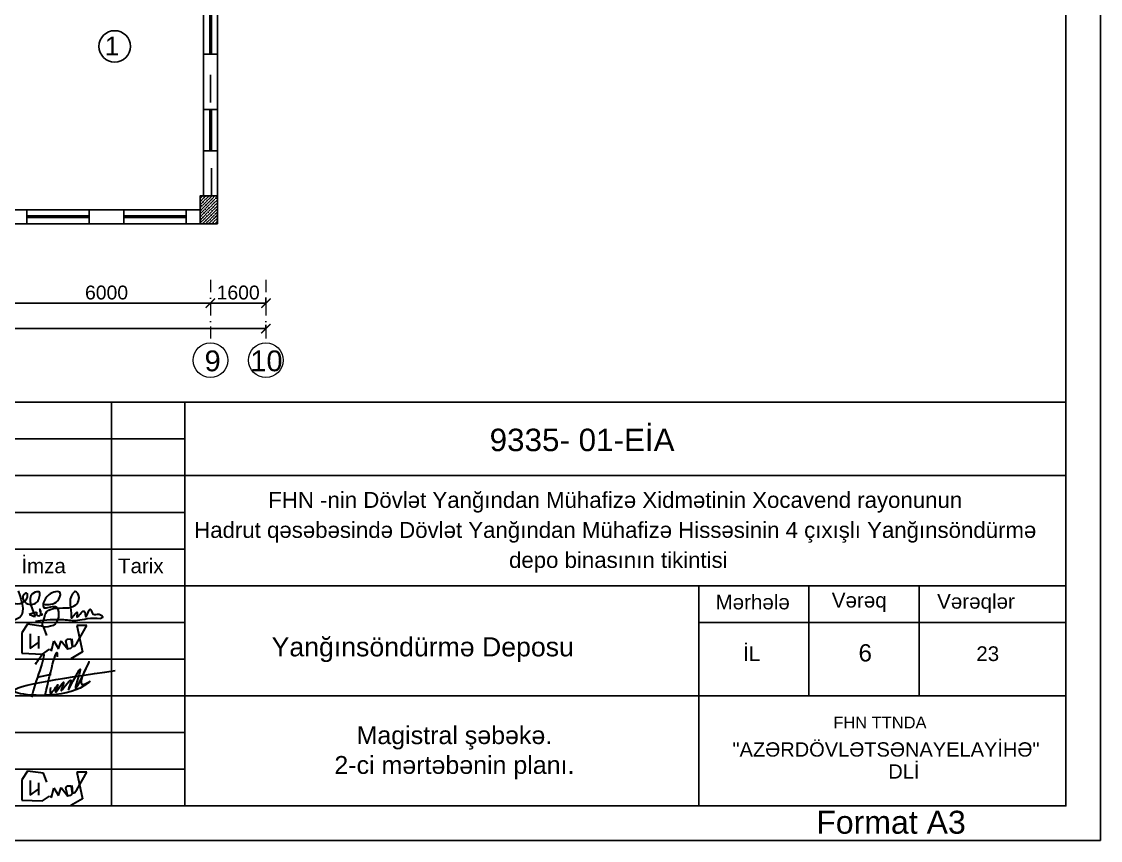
# Model space of a CAD drawing. Header units: millimetres. Extents: x 42452 to 2852333, y -419346 to 834876.
# Drawn here: x 2643772 to 2674929, y 629850 to 653499 of the extents above; entities that cross this region are included whole.
import ezdxf

# ---------------------------------------------------------------- set-up
doc = ezdxf.new("R2010")
doc.units = ezdxf.units.MM
doc.linetypes.add('DUZ', pattern=[0])
doc.linetypes.add('Штрихпунктирная', pattern=[670.277762, 352.777767, -176.388884, 0, -141.111112])
for name, color, linetype, lineweight in [('0_memar', 250, 'Continuous', 20), ('0_Ном._пера__1', 7, 'Continuous', 15), ('c_dv_l x_tti-25_Ном._пера__21_Ном._пера__21', 7, 'Continuous', 30), ('memar', 7, 'Continuous', 25), ('перегородка', 130, 'Continuous', 20), ('перегородка_Ном._пера__1', 7, 'Continuous', 15)]:
    doc.layers.add(name, color=color, linetype=linetype, lineweight=lineweight)
for name, color, linetype in [('Kunc shtampi', 7, 'Continuous'), ('polygon', 5, 'Continuous'), ('размер', 7, 'Continuous')]:
    doc.layers.add(name, color=color, linetype=linetype)
doc.styles.add('Arial', font='arial.ttf', dxfattribs={"height": 200})
doc.styles.add('ARİAL', font='arial.ttf')
doc.styles.get("Standard").update_dxf_attribs({"font": 'arial.ttf'})
doc.styles.add('СГЕНЕРИР_СТИЛЬ_1', font='arial.ttf')
doc.styles.add('СГЕНЕРИР_СТИЛЬ_2', font='')
doc.styles.get('СГЕНЕРИР_СТИЛЬ_2').set_extended_font_data('Arial Unicode MS Кириллический')
doc.dimstyles.new('razmeri a-g', dxfattribs={"dimtxt": 400, "dimasz": 270, "dimexe": 1.25, "dimexo": 0.625, "dimgap": 100, "dimtad": 1, "dimdec": 0, "dimtxsty": 'Standard', "dimblk": 'ARCHTICK', "dimcen": 2.5, "dimadec": 0, "dimazin": 0, "dimtfac": 1, "dimtdec": 0, "dimtmove": 0, "dimatfit": 3, "dimfxl": 1, "dimarcsym": 0})

# ---------------------------------------------------------------- blocks, each defined once
blk = doc.blocks.new('55')
at = {"color": 5, "lineweight": 30}
for points, knots in [([(6807568, -690913), (6807734, -690192), (6807904, -689458), (6807900, -689847), (6807900, -689854)], [0, 0, 0, 0, 1128.718966, 1148.710053, 1148.710053, 1148.710053, 1148.710053]), ([(6807301, -690054), (6807380, -689939), (6807723, -689440), (6807293, -690552), (6807199, -690927), (6807191, -690959)], [0, 0, 0, 0, 328.564954, 1432.648132, 1536.641492, 1536.641492, 1536.641492, 1536.641492]), ([(6808805, -690524), (6808750, -690568), (6808216, -691003), (6805386, -690836), (6807954, -690456), (6809491, -690228)], [0, 0, 0, 0, 215.465341, 2087.683537, 4876.118481, 4876.118481, 4876.118481, 4876.118481]), ([(6807716, -690698), (6807705, -690775), (6807675, -691004), (6808017, -690413), (6807740, -691044), (6808200, -690308), (6807872, -691036), (6808390, -690235), (6808050, -691132), (6808747, -689639), (6808148, -691347), (6809105, -689320), (6808364, -690768), (6808709, -690576), (6808805, -690524)], [0, 0, 0, 0, 159.15263, 467.604708, 669.340869, 1011.806253, 1243.637014, 1628.4018, 1881.82877, 2512.198919, 3044.065726, 3849.863763, 4495.087992, 4740.981721, 4740.981721, 4740.981721, 4740.981721]), ([(6807358, -690408), (6807470, -690386), (6807596, -690361), (6807720, -690330), (6807732, -690327)], [0, 0, 0, 0, 344.502291, 383.366548, 383.366548, 383.366548, 383.366548])]:
    blk.add_open_spline(points, degree=3, knots=knots, dxfattribs=at)
blk = doc.blocks.new('20')
at = {"color": 7, "lineweight": 25}
for p, q in [((15101137, -7396449), (15122448, -7396449)), ((15101137, -7402785), (15122448, -7402785))]:
    blk.add_line(p, q, dxfattribs=at)
at = {"layer": 'Kunc shtampi', "ltscale": 0.1}
blk.add_line((15122450, -7402785), (15122450, -7396438), dxfattribs=at)
at = {"layer": 'polygon', "color": 7, "linetype": 'DUZ', "lineweight": 25}
for p, q in [((15118416, -7401057), (15118416, -7399329)), ((15120144, -7401057), (15120144, -7399329)), ((15122448, -7399905), (15116691, -7399905))]:
    blk.add_line(p, q, dxfattribs=at)
at = {"layer": 'перегородка', "color": 5, "lineweight": 30}
for p, q in [((15106152, -7399933), (15106063, -7400069)), ((15106401, -7399969), (15106152, -7399933)), ((15106454, -7400110), (15106401, -7399969)), ((15107086, -7399953), (15106925, -7399953)), ((15106925, -7399953), (15107015, -7400368)), ((15106927, -7400230), (15107086, -7399953)), ((15106063, -7400069), (15106062, -7400388)), ((15106192, -7400084), (15106192, -7400313)), ((15106192, -7400084), (15106192, -7400313)), ((15106323, -7400119), (15106323, -7400313)), ((15106192, -7400313), (15106323, -7400219)), ((15106388, -7400401), (15106498, -7400325)), ((15106498, -7400325), (15106531, -7400351)), ((15106531, -7400351), (15106567, -7400195)), ((15106567, -7400195), (15106637, -7400317)), ((15106637, -7400317), (15106683, -7400192)), ((15106683, -7400192), (15106784, -7400326)), ((15106749, -7400198), (15106768, -7400171)), ((15106749, -7400198), (15106780, -7400321)), ((15106830, -7400168), (15106768, -7400171)), ((15106780, -7400321), (15106832, -7400311)), ((15106830, -7400168), (15106850, -7400225)), ((15106832, -7400311), (15106856, -7400282)), ((15106850, -7400225), (15106850, -7400162)), ((15106850, -7400162), (15106856, -7400282)), ((15106856, -7400282), (15106850, -7400225)), ((15106856, -7400282), (15106889, -7400275)), ((15106889, -7400275), (15106927, -7400230)), ((15106062, -7400388), (15106388, -7400401)), ((15107015, -7400368), (15106834, -7400474)), ((15106152, -7402237), (15106063, -7402373)), ((15106401, -7402273), (15106152, -7402237)), ((15106454, -7402414), (15106401, -7402273)), ((15107086, -7402257), (15106925, -7402257)), ((15106925, -7402257), (15107015, -7402672)), ((15106927, -7402534), (15107086, -7402257)), ((15106063, -7402373), (15106062, -7402692)), ((15106192, -7402388), (15106192, -7402617)), ((15106192, -7402388), (15106192, -7402617)), ((15106192, -7402617), (15106323, -7402523)), ((15106323, -7402423), (15106323, -7402617)), ((15106531, -7402655), (15106567, -7402499)), ((15106567, -7402499), (15106637, -7402621)), ((15106637, -7402621), (15106683, -7402496)), ((15106683, -7402496), (15106784, -7402630)), ((15106749, -7402502), (15106768, -7402475)), ((15106749, -7402502), (15106780, -7402625)), ((15106830, -7402472), (15106768, -7402475)), ((15106830, -7402472), (15106850, -7402529)), ((15106850, -7402529), (15106850, -7402466)), ((15106850, -7402466), (15106856, -7402586)), ((15106856, -7402586), (15106850, -7402529)), ((15106062, -7402692), (15106388, -7402705)), ((15106388, -7402705), (15106498, -7402629)), ((15106498, -7402629), (15106531, -7402655)), ((15106780, -7402625), (15106832, -7402615)), ((15106832, -7402615), (15106856, -7402586)), ((15107015, -7402672), (15106834, -7402778)), ((15106856, -7402586), (15106889, -7402579)), ((15106889, -7402579), (15106927, -7402534))]:
    blk.add_line(p, q, dxfattribs=at)
for points, knots in [([(15105854, -7399506), (15105838, -7399500), (15105805, -7399487), (15105847, -7399413), (15105905, -7399491), (15105849, -7399623), (15106153, -7399643), (15106162, -7399419), (15106042, -7399495), (15106143, -7399660), (15106310, -7399603), (15106340, -7399510), (15106359, -7399413), (15106122, -7399448), (15106203, -7399646), (15106273, -7399814)], [0, 0, 0, 0, 42.223389, 90.051656, 154.549451, 226.6152, 476.644161, 571.28472, 627.013932, 778.672239, 938.454199, 1025.570794, 1091.558705, 1160.21584, 1544.16015, 1544.16015, 1544.16015, 1544.16015]), ([(15106007, -7399409), (15106073, -7399600), (15106152, -7399829), (15105880, -7399880), (15105882, -7399793), (15105905, -7399771), (15105910, -7399766)], [0, 0, 0, 0, 446.334972, 532.702513, 603.278674, 627.196902, 627.196902, 627.196902, 627.196902]), ([(15106401, -7399620), (15106483, -7399625), (15106613, -7399633), (15106712, -7399392), (15106440, -7399437), (15106343, -7399750), (15106675, -7399563), (15106648, -7399925), (15106507, -7399969), (15106352, -7399997), (15106417, -7399855), (15106438, -7399676), (15106619, -7399677), (15106758, -7399678)], [0, 0, 0, 0, 227.188385, 358.071473, 539.665587, 751.927894, 924.503113, 1199.403857, 1282.39891, 1403.270956, 1513.824778, 1614.597802, 1944.904586, 1944.904586, 1944.904586, 1944.904586]), ([(15106758, -7399678), (15106785, -7399676), (15106877, -7399669), (15107004, -7399560), (15106917, -7399391), (15106772, -7399548), (15106848, -7399680), (15106834, -7399875), (15106956, -7399662), (15106900, -7399907), (15107061, -7399627), (15107057, -7399923), (15107138, -7399603), (15107168, -7399822), (15107267, -7399745), (15107351, -7399823), (15107309, -7399841), (15107293, -7399848)], [0, 0, 0, 0, 82.934409, 278.458212, 386.336719, 441.130098, 797.922894, 815.295031, 939.358029, 1010.425899, 1153.318323, 1248.777542, 1391.619055, 1482.772305, 1582.360738, 1652.010665, 1693.923868, 1693.923868, 1693.923868, 1693.923868]), ([(15106295, -7399744), (15106292, -7399758), (15106286, -7399786), (15106327, -7399808), (15106381, -7399781), (15106332, -7399640), (15106351, -7399754), (15106372, -7399792), (15106387, -7399780), (15106385, -7399772), (15106385, -7399769)], [0, 0, 0, 0, 37.910096, 78.738154, 107.34926, 199.254906, 281.250122, 295.344415, 310.564895, 319.310936, 319.310936, 319.310936, 319.310936]), ([(15107300, -7399848), (15107229, -7399844), (15107106, -7399838), (15106918, -7399890), (15106741, -7399864), (15106546, -7399860), (15106396, -7399873), (15106301, -7399888), (15106276, -7399892)], [0, 0, 0, 0, 211.533539, 367.015626, 577.795063, 738.782103, 953.656981, 1027.737747, 1027.737747, 1027.737747, 1027.737747])]:
    blk.add_open_spline(points, degree=3, knots=knots, dxfattribs=at)
for points in [[(15106295, -7399744), (15106256, -7399756), (15106217, -7399767), (15106178, -7399779)], [(15106178, -7399779), (15106209, -7399791), (15106241, -7399803), (15106273, -7399814)]]:
    blk.add_open_spline(points, degree=3, dxfattribs=at)
at = {"layer": 'размер', "color": 7, "lineweight": 25}
for p, q in [((15107472, -7402785), (15107472, -7396449)), ((15108624, -7396449), (15108624, -7402785)), ((15101137, -7397025), (15108624, -7397025)), ((15101137, -7397601), (15122448, -7397601)), ((15101137, -7398177), (15108624, -7398177)), ((15101137, -7398753), (15108624, -7398753)), ((15101137, -7399329), (15122448, -7399329)), ((15116688, -7399329), (15116688, -7402785)), ((15101137, -7399905), (15108624, -7399905)), ((15101137, -7400481), (15108624, -7400481)), ((15101137, -7401057), (15122448, -7401057)), ((15101137, -7401633), (15108624, -7401633)), ((15101156, -7402209), (15108624, -7402209))]:
    blk.add_line(p, q, dxfattribs=at)
at = {"color": 1, "lineweight": 25, "xscale": 0.5720132259566115, "yscale": 0.5720132259566115, "zscale": 0.5720132259566115}
blk.add_blockref('55', (11212411, -7005839), dxfattribs=at)
at = {"color": 7, "lineweight": 25, "attachment_point": 1}
for s, insert, char_height in [('{\\fArial|b0|i0|c238|p34;İ\\fArial|b0|i0|c0|p34;L}', (15117383, -7400280), 230.39), ('23', (15121043, -7400280), 230.4)]:
    blk.add_mtext(s, dxfattribs=dict(at, insert=insert, char_height=char_height))
at = {"insert": (15115876, -7403826), "char_height": 360, "width": 22250.72, "attachment_point": 7, "style": 'ARİAL'}
blk.add_mtext('{\\fArial|b0|i0|c238|p34;                   Format A3\\L\\P} ', dxfattribs=at)
at = {"layer": '0_memar', "color": 0, "linetype": 'Continuous', "insert": (15115376, -7398491), "char_height": 249.57, "width": 13538.5, "attachment_point": 5, "line_spacing_factor": 1.132501, "style": 'СГЕНЕРИР_СТИЛЬ_1'}
blk.add_mtext('{\\C7;FHN -nin Dövlət Yanğından Mühafizə Xidmətinin \\fArial|b0|i0|c238|p38;Xocavend\\fArial|b0|i0|c204|p38; \\fArial|b0|i0|c238|p38;rayonunun\\fArial|b0|i0|c204|p38; \\fArial|b0|i0|c238|p38;\\PHadrut qəsəbəsində \\fArial|b0|i0|c204|p38;Dövlət Yanğından Mühafizə Hissəsinin 4 \\fArial|b0|i0|c238|p38;çıxışlı Y\\fArial|b0|i0|c204|p38;anğınsöndürmə\\fArial|b0|i0|c238|p38;\\P \\fArial|b0|i0|c204|p38;depo\\fArial|b0|i0|c238|p38; binasının\\fArial|b0|i0|c204|p34; tikintisi}', dxfattribs=at)
at = {"layer": '0_memar', "color": 0, "linetype": 'Continuous', "insert": (15112355, -7400528), "char_height": 299.48, "attachment_point": 8, "style": 'СГЕНЕРИР_СТИЛЬ_1'}
blk.add_mtext('{Yanğınsöndürmə Deposu}', dxfattribs=at)
at = {"layer": '0_Ном._пера__1', "linetype": 'Continuous', "attachment_point": 1, "style": 'СГЕНЕРИР_СТИЛЬ_2'}
for s, insert, char_height in [('{Mərhələ}', (15116950, -7399469), 231), ('{Vərəq}', (15118775, -7399440), 231), ('{Vərəqlər}', (15120428, -7399458), 231), (' {\\fArial|b0|i0|c0|p34;     \\H0.88889x;                FHN TTNDA}', (15117167, -7401383), 207.94)]:
    blk.add_mtext(s, dxfattribs=dict(at, insert=insert, char_height=char_height))
at = {"layer": '0_Ном._пера__1', "linetype": 'Continuous', "insert": (15117216, -7401786), "char_height": 225, "width": 5999.56, "attachment_point": 1, "line_spacing_factor": 0.920624, "style": 'СГЕНЕРИР_СТИЛЬ_2'}
blk.add_mtext('{\\fArial|b0|i0|c0|p34;"AZƏRDÖVLƏTSƏNAYELAYİHƏ"\\P                            DLİ}', dxfattribs=at)
at = {"layer": 'перегородка', "color": 7, "lineweight": 25, "char_height": 287.99, "attachment_point": 1, "style": 'Arial'}
for s, insert in [('\\H0.8x;İmza', (15106056, -7398902)), ('\\H0.8x;Tarix', (15107573, -7398902))]:
    blk.add_mtext(s, dxfattribs=dict(at, insert=insert))
at = {"layer": 'перегородка_Ном._пера__1', "linetype": 'Continuous', "insert": (15113268, -7396864), "char_height": 352.637, "attachment_point": 1, "style": 'СГЕНЕРИР_СТИЛЬ_2'}
blk.add_mtext('{\\fArial|b0|i0|c204|p38; 9\\fArial|b0|i0|c238|p38;335\\fArial|b0|i0|c204|p38;- 01-\\fArial|b0|i0|c238|p38;EİA}', dxfattribs=at)
blk = doc.blocks.new('_ArchTick')
at = {"color": 0, "linetype": 'ByBlock', "const_width": 0.15}
blk.add_lwpolyline([(-0.5, -0.5), (0.5, 0.5)], dxfattribs=at)
blk = doc.blocks.new('*D243')
at = {"layer": 'Defpoints', "color": 0, "lineweight": 30, "transparency": 16777216}
for p in [(2605626, 644741), (2605626, 644632), (2650827, 644741)]:
    blk.add_point(p, dxfattribs=at)
at = {"layer": 'memar', "color": 0, "lineweight": -2, "transparency": 16777216}
for p, q in [((2605626, 644741), (2605626, 644631)), ((2650827, 644632), (2605626, 644632)), ((2650827, 644741), (2650827, 644631))]:
    blk.add_line(p, q, dxfattribs=at)
at = {"layer": 'memar', "color": 0, "lineweight": -2, "transparency": 16777216, "xscale": 270, "yscale": 270, "zscale": 270, "rotation": 180}
blk.add_blockref('_ArchTick', (2605626, 644632), dxfattribs=at)
at = {"layer": 'memar', "color": 0, "lineweight": -2, "transparency": 16777216, "xscale": 270, "yscale": 270, "zscale": 270}
blk.add_blockref('_ArchTick', (2650827, 644632), dxfattribs=at)
at = {"layer": 'memar', "color": 0, "lineweight": 15, "transparency": 16777216, "insert": (2628226, 644936), "char_height": 400, "attachment_point": 5}
blk.add_mtext('45200', dxfattribs=at)
blk = doc.blocks.new('*D251')
at = {"layer": 'Defpoints', "color": 0, "lineweight": 30, "transparency": 16777216}
for p in [(2643226, 645366), (2649226, 645366), (2649226, 645366)]:
    blk.add_point(p, dxfattribs=at)
at = {"layer": 'memar', "color": 0, "lineweight": -2, "transparency": 16777216}
for p, q in [((2643226, 645367), (2643226, 645368)), ((2643226, 645366), (2649226, 645366)), ((2649226, 645367), (2649226, 645368))]:
    blk.add_line(p, q, dxfattribs=at)
at = {"layer": 'memar', "color": 0, "lineweight": -2, "transparency": 16777216, "xscale": 270, "yscale": 270, "zscale": 270, "rotation": 180}
blk.add_blockref('_ArchTick', (2643226, 645366), dxfattribs=at)
at = {"layer": 'memar', "color": 0, "lineweight": -2, "transparency": 16777216, "xscale": 270, "yscale": 270, "zscale": 270}
blk.add_blockref('_ArchTick', (2649226, 645366), dxfattribs=at)
at = {"layer": 'memar', "color": 0, "lineweight": 15, "transparency": 16777216, "insert": (2646226, 645671), "char_height": 400, "attachment_point": 5}
blk.add_mtext('6000', dxfattribs=at)
blk = doc.blocks.new('*D252')
at = {"layer": 'Defpoints', "color": 0, "lineweight": 30, "transparency": 16777216}
for p in [(2649226, 645366), (2650827, 645526), (2650827, 645366)]:
    blk.add_point(p, dxfattribs=at)
at = {"layer": 'memar', "color": 0, "lineweight": -2, "transparency": 16777216}
for p, q in [((2649226, 645367), (2649226, 645368)), ((2649226, 645366), (2650827, 645366)), ((2650827, 645526), (2650827, 645365))]:
    blk.add_line(p, q, dxfattribs=at)
at = {"layer": 'memar', "color": 0, "lineweight": -2, "transparency": 16777216, "xscale": 270, "yscale": 270, "zscale": 270, "rotation": 180}
blk.add_blockref('_ArchTick', (2649226, 645366), dxfattribs=at)
at = {"layer": 'memar', "color": 0, "lineweight": -2, "transparency": 16777216, "xscale": 270, "yscale": 270, "zscale": 270}
blk.add_blockref('_ArchTick', (2650827, 645366), dxfattribs=at)
at = {"layer": 'memar', "color": 0, "lineweight": 15, "transparency": 16777216, "insert": (2650027, 645671), "char_height": 400, "attachment_point": 5}
blk.add_mtext('1600', dxfattribs=at)

msp = doc.modelspace()

# ---------------------------------------------------------------- hatches: boundary and pattern name
at = {"layer": 'memar', "lineweight": 25}
h = msp.add_hatch(dxfattribs=at)
h.set_pattern_fill('ANSI36', color=256, scale=500)
h.set_pattern_definition([(45, (886727.78, 2930659.06), (33.1456304, 121.533978), [156.25, -31.25, 0, -31.25])])
h.paths.add_polyline_path([(2648926.14, 648461.54702), (2648926.14, 647661.54702), (2649426.14, 647661.54702), (2649426.14, 648461.54702)])

# ---------------------------------------------------------------- linework, layer by layer
at = {"layer": 'c_dv_l x_tti-25_Ном._пера__21_Ном._пера__21', "linetype": 'Continuous', "lineweight": 25, "flags": 128}
for points in [[(2591320.97086, 688972.29486), (2674928.52286, 688972.29486), (2674928.52286, 629849.81166), (2591320.97086, 629849.81166)], [(2595302.28286, 687976.96686), (2673933.19486, 687976.96686), (2673933.19486, 630845.13966), (2595302.28286, 630845.13966)]]:
    msp.add_lwpolyline(points, close=True, dxfattribs=at)
at = {"layer": 'memar', "color": 0, "lineweight": 25}
for points in [[(2649426.13986, 652561.47089), (2649426.13986, 653761.47089), (2649026.13986, 653761.47089), (2649026.13986, 652561.47089)], [(2649426.17725, 649761.50261), (2649426.17725, 650961.50261), (2649026.17725, 650961.50261), (2649026.17725, 649761.50261)], [(2648926.14, 647661.54702), (2643525.59247, 647661.54702), (2643525.59247, 648061.54702), (2648926.14, 648061.54702)], [(2643925.59247, 648061.54702), (2645725.59247, 648061.54702), (2645725.59247, 647661.54702), (2643925.59247, 647661.54702)], [(2646726.14, 648061.54702), (2648526.14, 648061.54702), (2648526.14, 647661.54702), (2646726.14, 647661.54702)]]:
    msp.add_lwpolyline(points, close=True, dxfattribs=at)
at = {"layer": 'memar', "color": 146, "lineweight": 25, "true_color": 0x105689}
for points in [[(2649257.27726, 653761.47089), (2649207.27726, 653761.47089), (2649207.27726, 652561.47089), (2649257.27726, 652561.47089)], [(2649257.31465, 650961.50261), (2649207.31465, 650961.50261), (2649207.31465, 649761.50261), (2649257.31465, 649761.50261)], [(2645725.59247, 647892.68443), (2645725.59247, 647842.68443), (2643925.59247, 647842.68443), (2643925.59247, 647892.68443)], [(2648526.14, 647892.68443), (2648526.14, 647842.68443), (2646726.14, 647842.68443), (2646726.14, 647892.68443)]]:
    msp.add_lwpolyline(points, close=True, dxfattribs=at)
at = {"layer": 'memar', "color": 0, "lineweight": 25}
for points in [[(2649026.14, 648461.54702), (2649026.14, 652561.47089)], [(2649426.14, 652561.47089), (2649426.14, 648461.54702)]]:
    msp.add_lwpolyline(points, dxfattribs=at)
at = {"layer": 'memar', "lineweight": 25}
for points in [[(2649226.31616, 651161.54702), (2649226.31616, 651961.54702)], [(2649258.90176, 649261.54702), (2649258.90176, 648461.54702)]]:
    msp.add_lwpolyline(points, dxfattribs=at)
at = {"layer": 'memar', "color": 3, "lineweight": 25}
msp.add_lwpolyline([(2649426.14, 648461.54702), (2648926.14, 648461.54702), (2648926.14, 647661.54702), (2649426.14, 647661.54702)], close=True, dxfattribs=at)
at = {"layer": 'memar', "linetype": 'Штрихпунктирная', "lineweight": 15, "flags": 128}
for points in [[(2649226.48945, 646037.69086), (2649226.48941, 644218.89038)], [(2650826.68437, 646037.69086), (2650826.68434, 644218.90486)]]:
    msp.add_lwpolyline(points, dxfattribs=at)
at = {"layer": 'memar', "lineweight": 25}
msp.add_circle((2646462.74648, 652781.46724), 454.87332, dxfattribs=at)
at = {"layer": 'memar', "linetype": 'Continuous', "lineweight": 15}
for centre in [(2649226.48912, 643718.90486), (2650826.68404, 643718.90486)]:
    msp.add_circle(centre, 500, dxfattribs=at)

# ---------------------------------------------------------------- block references
at = {"lineweight": 40, "xscale": 1.840176342234347, "yscale": 1.840176342234347, "zscale": 1.840176342234347}
msp.add_blockref('20', (-25154041.07, 14253275.40704), dxfattribs=at)

# ---------------------------------------------------------------- texts
at = {"color": 7, "lineweight": 25, "insert": (2667887.27722, 635264.0735), "char_height": 497.664, "attachment_point": 4, "style": 'Arial'}
msp.add_mtext('\\pxqc;6', dxfattribs=at)
at = {"color": 7, "lineweight": 25, "insert": (2649921.20786, 632381.29378), "char_height": 516.2134095, "width": 12702.0255796, "attachment_point": 4, "style": 'Arial'}
msp.add_mtext('\\pxqc;{\\C256;Magistral şəbəkə. \\P\\fArial|b0|i0|c204|p38;2-ci mərtəbənin plan\\fArial|b0|i0|c0|p38;ı.}', dxfattribs=at)
at = {"layer": 'memar', "linetype": 'Continuous', "lineweight": 25, "insert": (2646591.10034, 653061.94409), "char_height": 540, "attachment_point": 3, "style": 'СГЕНЕРИР_СТИЛЬ_1'}
msp.add_mtext('1', dxfattribs=at)
at = {"layer": 'memar', "linetype": 'Continuous', "lineweight": 15, "char_height": 600, "attachment_point": 1, "style": 'СГЕНЕРИР_СТИЛЬ_1'}
for s, insert in [('9', (2649056.25101, 643999.80665)), ('{\\fArial|b0|i0|c238|p38;1}0', (2650376.99463, 643999.80665))]:
    msp.add_mtext(s, dxfattribs=dict(at, insert=insert))

# ---------------------------------------------------------------- dimensions: what is measured, and where the dimension line sits
at = {"layer": 'memar', "lineweight": 15}
for base, p1, p2, picture, middle in [((2649226.48952, 645366.41405), (2643226.31336, 645366.41405), (2649226.48952, 645366.41405), '*D251', (2646226.40144, 645670.64325)), ((2605626.31336, 644631.98284), (2650826.68445, 644741.12649), (2605626.31336, 644741.12649), '*D243', (2628226.49891, 644936.21204))]:
    dim = msp.add_linear_dim(base=base, p1=p1, p2=p2, angle=180, dimstyle='razmeri a-g', dxfattribs=at)
    dim.commit()
    dim.dimension.update_dxf_attribs({"geometry": picture, "text_midpoint": middle})
dim = msp.add_linear_dim(base=(2650826.68445, 645366.41405), p1=(2649226.48952, 645366.41405), p2=(2650826.68445, 645526.1995), angle=180, dimstyle='razmeri a-g', dxfattribs=at)
dim.commit()
dim.dimension.update_dxf_attribs({"geometry": '*D252', "text_midpoint": (2650026.58698, 645366.41405), "dimtype": 160})

doc.saveas('drawing.dxf')
